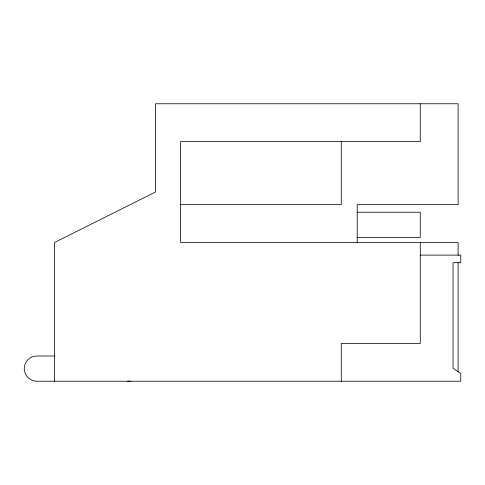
<?xml version="1.0" encoding="UTF-8"?>
<svg xmlns="http://www.w3.org/2000/svg" width="485" height="485" viewBox="0 0 485 485"><rect width="100%" height="100%" fill="white"/><g stroke="black" fill="none" stroke-linecap="round" stroke-linejoin="round"><path stroke-width="0.73" d="M180.638 204.664L341.276 204.664L341.276 141.602M357.524 212.23L420.271 212.23L420.271 237.456L357.524 237.456M420.271 255.11L460.75 255.11L460.75 262.682L453.032 262.682L453.032 368.085L460.75 373.668L460.75 381.234L36.86 381.234A12.61 12.61 0 0 1 24.25 368.618A12.61 12.61 0 0 1 36.86 356.008L54.265 356.008M458.107 255.286L458.107 242.5L180.638 242.5L180.638 141.602L420.271 141.602L420.271 103.766M458.107 262.682L458.107 371.752M420.271 242.5L420.271 343.398L341.276 343.398L341.276 381.234M357.209 242.5L357.209 204.664L458.107 204.664L458.107 103.766L155.418 103.766L155.418 192.054L54.52 242.5L54.52 381.234M130.435 381.095A27.748 27.748 0 0 1 127.67 381.234"/></g></svg>
